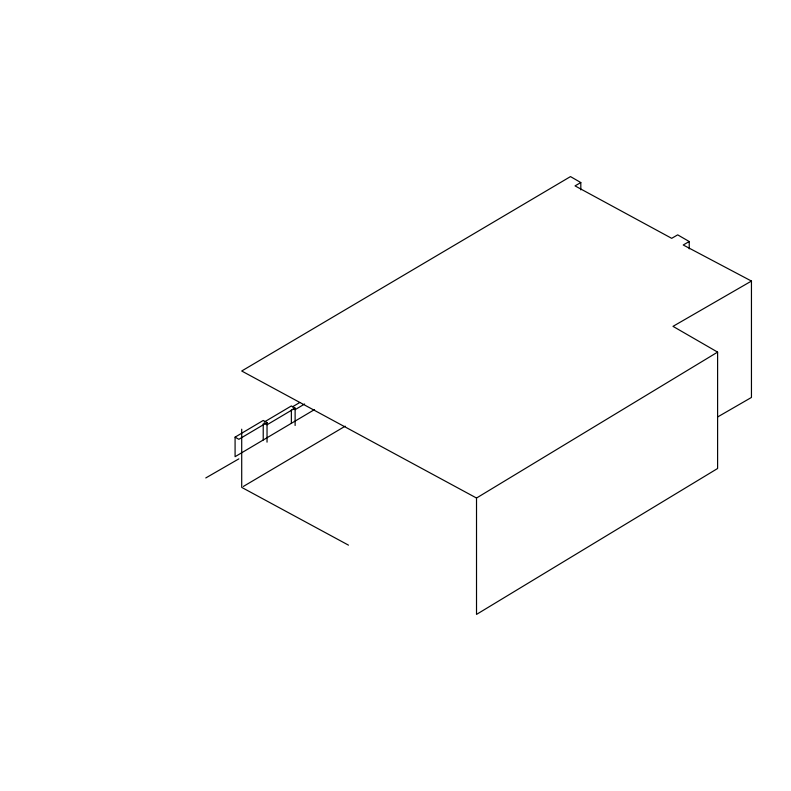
<?xml version="1.0" encoding="UTF-8"?>
<svg xmlns="http://www.w3.org/2000/svg" width="791" height="791" viewBox="0 0 791 791"><rect width="100%" height="100%" fill="white"/><g stroke="black" fill="none" stroke-linecap="round" stroke-linejoin="round"><path stroke-width="1.19" d="M717.605 352.114L717.605 468.49L476.518 614.409L476.518 498.033L717.605 352.114L672.993 326.357L751.45 281.062L751.45 397.448L717.526 417.025M314.571 409.55L235.085 456.694L235.085 437.146L263.225 420.456L267.032 422.592L267.032 442.149M264.263 422.018L291.365 405.951L295.122 408.116L295.122 425.489M292.413 406.861L299.799 402.481M267.032 422.592L238.842 439.312L235.085 437.146M295.122 408.116L267.032 424.777L264.174 423.175M304.634 404.013L295.122 409.659L293.243 408.571M243.361 486.435L345.192 426.191M580.812 189.899L580.812 182.553L575.027 185.885L671.688 238.328L677.689 234.858L689.228 241.522L689.228 248.868M205.779 477.952L238.842 458.869M689.228 241.522L683.226 244.992L751.45 281.062M476.518 498.033L241.71 371.009L570.489 176.591L580.812 182.553M348.465 545.137L241.71 487.385L241.71 429.197M291.365 409.926L291.365 423.323M263.225 423.798L263.225 440.004"/></g></svg>
